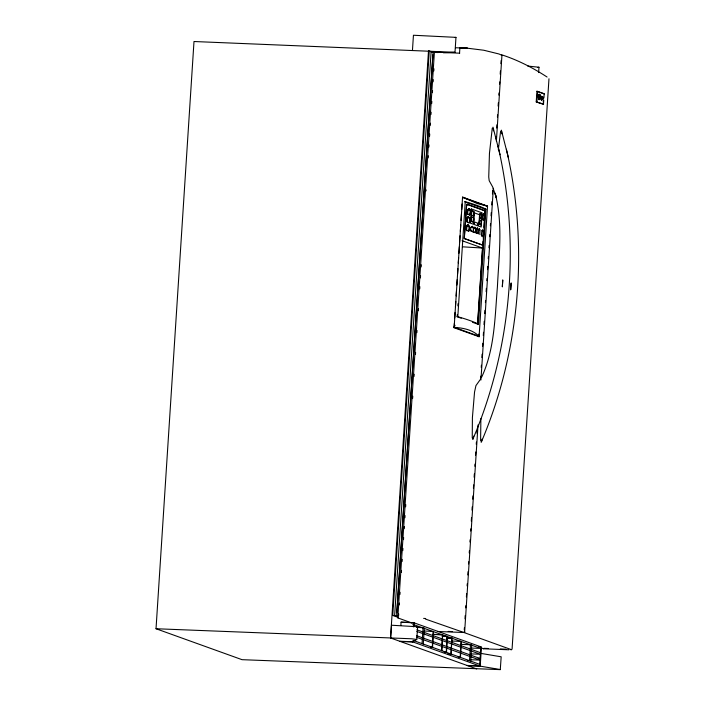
<?xml version="1.0" encoding="UTF-8"?>
<svg xmlns="http://www.w3.org/2000/svg" width="705" height="705" viewBox="0 0 705 705"><rect width="100%" height="100%" fill="white"/><g stroke="black" fill="none" stroke-linecap="round" stroke-linejoin="round"><path stroke-width="1.06" d="M539.228 98.118L539.633 95.598L538.708 98.021L539.237 95.466L539.299 98.453L539.616 97.995L539.51 97.211L539.351 98.48L539.166 97.211L539.254 98.277L539.616 97.995L539.51 97.211L538.787 98.286L539.554 95.801L539.272 98.4L539.369 96.858L539.325 97.863M542.674 98.647L542.929 97.695L542.489 99.149L542.894 97.695L542.542 98.691M541.643 100.136L542.48 96.497M541.431 97.722C541.087 95.677 541.008 100.718 541.475 97.581C540.982 102.146 542.356 95.677 541.405 97.81M467.882 225.582L468.111 224.93L468.102 225.997M468.411 217.431L468.64 216.779L468.508 217.81M468.931 209.403L469.16 208.75L469.028 209.782M472.015 210.716L471.469 214.62L472.112 215.589C470.667 215.007 470.808 210.645 472.421 210.848L471.557 211.685M483.066 245.252L464.278 238.519L466.551 205.71L467.168 204.406L485.084 211.006L483.004 245.261L464.278 238.519L466.631 204.67L467.098 204.212L484.917 210.628L485.172 212.408M539.589 94.523C536.346 102.137 540.206 88.777 539.977 97.255A2.741 0.775 -87.3 0 1 538.779 99.484A2.741 0.775 -87.3 0 1 538.752 95.06A2.732 0.775 -87.4 0 1 539.334 94.241C538.047 93.783 538.391 104.375 540.004 96.814C538.92 90.117 538.532 101.414 538.849 98.973C540.488 101.044 539.378 92.505 539.766 95.122C540.197 97.484 539.739 99.405 538.92 99.493M542.515 98.823L542.586 99.634L542.806 99.149M539.625 94.461L539.581 99.035M471.495 226.622L471.037 227.592L471.892 226.754C470.394 226.596 470.235 230.658 471.583 231.496L470.87 230.156L471.187 231.363M539.792 97.96L539.854 96.823L539.633 98.85L538.902 99.334L538.92 94.814L538.752 95.316M540.55 96.25L540.462 98.867M468.164 225.935L467.944 225.106M468.684 217.783L468.473 216.955M469.204 209.755L468.992 208.927M472.5 226.931L472.368 226.34L472.35 227.398M474.086 227.486L473.663 228.446L474.465 227.609C473.029 227.512 472.888 231.46 474.157 232.35L473.496 231.011L473.786 232.227M539.281 95.501L539.061 96.788L539.043 95.748L538.867 96.365L539.184 95.466L539.492 97.969M541.81 98.127L542.215 97.51L541.854 98.489M542.013 99.167L542.242 97.924L542.647 98.682M467.159 225.195L466.551 229.742L467.248 230.826C465.644 230.112 465.82 225.23 467.6 225.327L466.939 225.3L466.657 226.331M467.697 216.973L467.08 221.52L467.776 222.613C466.172 221.899 466.349 217.008 468.129 217.105L467.468 217.087L467.186 218.118M468.208 209.068L467.591 213.615L468.287 214.699C466.684 213.985 466.86 209.103 468.64 209.2L467.697 210.205M478.792 334.267L479.083 336.734L487.534 206.089L462.559 197.109L454.117 327.755L479.083 336.734L479.1 336.25M472.826 231.901L473.258 230.932L472.447 231.778C473.883 231.875 474.051 227.891 472.755 227.036L473.425 228.367L473.134 227.16M474.148 223.168L474.35 222.516L474.333 223.582M541.317 97.449L540.488 95.827L540.991 96.453L540.603 97.396M541.405 100.445L541.669 100.048M470.993 220.365L471.715 221.705C470.341 220.876 470.543 216.823 472.024 216.964L471.196 217.51L471.31 221.573M472.403 227.345L472.218 226.517M476.562 228.358L476.06 232.262L476.606 233.223C475.382 232.306 475.452 228.482 476.906 228.482L476.157 229.319M485.146 211.897L485.014 210.848M538.999 97.845L539.554 97.995M539.193 96.744C538.382 95.043 540.136 96.153 538.708 98.021M472.967 222.11L473.504 218.189L472.896 217.246C474.262 218.004 474.13 222.022 472.588 221.987L473.416 221.141M473.363 215.994L473.901 212.073L473.293 211.13C474.676 211.764 474.544 216.012 472.985 215.871L473.804 215.034M474.386 223.52L474.201 222.692M474.967 228.208L474.932 227.204L474.817 228.235M477.452 228.667L477.294 228.085L477.223 229.099M542.533 97.581L542.304 99.537L542.665 96.576M542.894 98.162L542.788 98.462M468.613 231.24L469.213 226.675L468.552 225.609C470.05 226.49 469.935 231.117 468.199 231.117L468.834 231.134L469.098 230.103M469.142 223.018L469.75 218.462L469.081 217.396C470.614 218.153 470.455 222.921 468.728 222.895L469.636 221.881M469.653 215.113L470.261 210.548L469.592 209.482C471.125 210.249 470.966 215.016 469.239 214.99L470.147 213.976M475.038 227.962L474.835 227.274L475.011 228.103M478.713 229.204L478.483 233.937M479.7 219.713C479.197 220.004 479.594 225.529 479.285 224.049C478.739 222.295 480.29 217.951 479.409 220.683M480.175 213.597C479.233 214.038 480.167 219.907 479.647 217.695C479.118 216.038 480.704 211.923 479.805 214.567M541.431 97.184L541.343 97.272M475.311 232.756L475.575 232.271L474.959 232.632C476.324 232.659 476.483 228.808 475.267 227.891L475.884 229.222L475.611 228.015M538.726 95.968L538.699 98.815L538.796 95.052M477.364 229.072L477.206 228.244M477.664 233.619C478.492 233.311 477.778 227.768 478.175 229.284C478.818 230.896 477.118 235.399 478.052 232.659M478.034 224.56C478.545 222.991 478.025 226.331 478.043 224.393M478.281 224.807L478.087 224.084M479.321 229.557C479.788 227.979 479.303 231.39 479.321 229.389M541.149 97.361L540.947 95.995L540.497 95.915L540.585 97.493L540.524 96.523M541.502 99.229L541.696 98.303L541.502 99.07M540.277 98.259L540.136 98.726L540.4 98.303M479.55 229.804L479.374 229.081M482.387 230.791L482.537 230.13L482.44 231.161M483.427 214.664C483.824 213.086 483.41 216.461 483.427 214.496M539.21 98.991L539.14 99.22M541.158 97.264L540.955 96.946M539.633 96.091C539.193 96.656 539.096 95.986 539.025 96.779C539.977 97.466 539.387 95.334 539.325 97.026M479.788 234.465L480.087 229.724M480.757 224.974C481.806 223.899 480.722 218.374 481.286 221.141C481.744 222.745 480.246 226.631 481.11 224.005M481.374 218.62L481.162 213.994L481.674 215.325L481.436 218.418L480.863 218.735L481.506 217.889M541.475 97.325L541.475 98.004L541.361 97.396M482.546 231.134L482.432 230.306M483.621 214.902L483.471 214.188M481.912 230.394L481.356 234.862L481.832 236.025L481.365 234.518M482.881 214.285L482.396 218.735L482.872 219.898L482.414 218.391M540.435 98.039L540.074 98.7L540.418 98.189M481.462 214.117L481.674 215.325M482.749 236.404L483.031 230.914M483.718 220.286L484.079 214.787M542.568 97.369L542.621 97.017M539.757 94.893L539.061 94.479M542.163 98.365C542.453 95.66 541.995 100.339 542.215 98.048M539.501 94.611L539.598 94.681M539.915 96.127L539.845 98.277L539.827 97.704M538.928 96.373L539.228 95.501M542.594 97.184L542.594 97.713L542.639 96.893M480.88 418.647L480.599 440.969M481.039 653.42L501.176 656.813L500.286 669.635L242.035 659.677L156.025 628.737L193.998 41.516L454.998 52.302L455.968 37.356L413.438 35.25L412.469 50.196M390.676 637.954L391.495 625.229L417.607 626.745L416.778 639.479L412.372 641.744L399.841 641.25M397.832 617.272L392.747 615.439L429.23 51.324L433.152 52.135M397.69 616.611L394.641 615.509L431.125 51.403M396.774 612.768L432.844 54.875M438.025 52.619L433.17 51.483L396.686 615.597L398.581 615.668L398.695 613.905M412.081 623.044L397.964 617.959L397.876 616.831L434.395 52.135L459.704 53.183M399.277 604.952L399.4 602.978M399.955 594.43L400.096 592.235M401.374 572.522L401.515 570.327M402.079 561.568L402.22 559.373M402.784 550.614L402.925 548.428M403.498 539.66L403.639 537.474M404.203 528.706L404.344 526.52M404.917 517.752L405.058 515.566M405.622 506.807L405.763 504.613M412.637 398.369L412.777 396.175M414.046 376.461L414.188 374.267M415.465 354.553L415.606 352.368M416.884 332.645L417.025 330.46M418.294 310.799L418.435 308.605M419.713 288.891L419.854 286.697M420.418 277.937L420.559 275.743M421.132 266.975L421.273 264.789M426.049 190.905L426.12 189.856M428.182 157.92L428.323 155.743M428.887 147.054L429.028 144.877M429.592 136.18L429.724 134.012M430.288 125.314L430.429 123.137M430.993 114.448L431.134 112.271M431.698 103.573L431.839 101.397M432.403 92.707L432.544 90.531M433.099 81.833L433.24 79.665M433.804 70.967L433.945 68.79M435.064 51.553L435.011 52.364L434.395 52.135M400.872 625.344L401.075 622.163L413.606 622.647L481.445 647.058L480.211 666.154L500.356 669.538M413.333 626.895L413.606 622.647M413.976 626.586L414.214 622.867L401.075 622.163M459.545 53.131L459.907 47.57L461.793 47.649L459.907 47.57L460.92 48.151M422.066 643.612L423.088 627.697L416.593 627.441M423.282 644.053L424.313 628.137L423.088 627.697M432.588 647.393L433.311 631.372L432.28 647.287L430.482 647.216M454.161 326.626L454.373 323.339M454.725 317.867L455.086 312.394M455.439 306.922L455.791 301.44M456.144 295.968L456.496 290.495M456.849 285.023L457.21 279.541M457.563 274.069L457.915 268.596M458.268 263.115L458.62 257.642M458.902 253.262L459.334 246.697M459.616 242.317L460.039 235.743M460.321 231.363L460.744 224.789M461.026 220.409L461.458 213.844M461.74 209.464L462.092 203.992M457.157 316.757L457.298 314.589M457.862 305.891L458.003 303.723M478.483 324.168A390.438 33.346 3.7 0 0 457.809 316.739L465.247 201.709A390.438 33.346 3.7 0 1 485.921 209.147L478.483 324.168L477.699 324.141L483.057 241.295M468.208 225.829L467.997 225.001M468.737 217.678L468.517 216.849M469.257 209.649L469.036 208.821M441.577 650.627L442.608 634.72L433.302 634.35M441.885 650.741L442.608 634.72M472.447 227.239L472.262 226.411M442.026 636.183L447.252 636.395L446.23 652.301L444.15 652.222M474.43 223.415L474.245 222.586M446.529 652.416L447.252 636.395M477.4 228.966L477.241 228.147M478.307 224.666L478.131 223.978M447.578 637.893L451.905 638.06L450.874 653.976L447.834 653.852M451.182 654.081L451.905 638.06M479.576 229.663L479.409 228.975M482.581 231.029L482.467 230.209M483.648 214.769L483.507 214.082M462.075 240.705L482.484 248.045L477.567 324.097L472.465 322.264M483.269 238.07L483.753 230.561M483.956 227.345L484.45 219.837M484.652 216.62L485.137 209.112L464.463 201.674M451.641 641.03L461.202 641.409L460.171 657.324L458.206 657.245M460.48 657.43L461.202 641.409M464.269 629.838L464.41 627.644M464.983 618.858L465.194 615.562M465.688 607.877L465.829 605.683M466.402 596.897L466.613 593.601M467.107 585.917L467.248 583.722M467.82 574.936L468.032 571.64M468.525 563.956L468.675 561.762M469.239 552.976L469.38 550.781M469.953 541.995L470.094 539.801M470.658 531.015L470.799 528.821M471.301 521.136L471.513 517.84M472.006 510.156L472.218 506.86M472.72 499.175L472.932 495.879M473.425 488.195L473.645 484.899M474.139 477.214L474.35 473.919M474.853 466.234L474.994 464.031M475.558 455.254L475.769 451.958M476.272 444.273L476.413 442.07M476.977 433.293L477.188 429.997M480.528 378.391L480.669 376.197M481.242 367.411L481.383 365.216M481.876 357.523L482.088 354.236M482.59 346.543L482.802 343.256M483.295 335.562L483.515 332.275M484.009 324.582L484.22 321.295M484.723 313.61L484.934 310.315M485.428 302.63L485.569 300.427M486.142 291.65L486.353 288.354M486.847 280.669L486.988 278.466M487.56 269.689L487.772 266.393M488.265 258.709L488.415 256.505M488.979 247.728L489.12 245.525M489.693 236.748L489.834 234.545M490.398 225.767L490.539 223.564M491.041 215.88L491.253 212.584M491.746 204.899L491.958 201.604M492.46 193.919L492.672 190.623M496.012 139.017L496.153 136.823M496.717 128.037L496.928 124.75M497.43 117.056L497.571 114.862M498.135 106.076L498.356 102.789M498.849 95.096L498.99 92.901M499.563 84.115L499.704 81.921M500.206 74.166L500.409 71.011M437.408 631.468L463.961 632.517L464.639 632.05L478.025 424.93M480.933 379.995L493.333 188.305M496.382 141.141L501.934 55.316L498.964 53.977L483.797 50.24L463.52 47.72M461.167 644.388L470.499 644.749L469.477 660.664L467.353 660.585M470.693 661.105L471.724 645.19L470.499 644.749M538.629 72.589L538.972 67.248L527.781 66.067M542.189 98.198L542.242 97.924M542.594 97.713L542.656 96.788M512.068 649.199L548.975 78.766M541.475 98.004L541.51 97.466M543.625 104.076L536.223 101.908L536.946 91.236L544.304 93.985M543.22 102.234L543.361 100.101M543.766 100.119L543.476 104.384L536.223 101.908M543.916 97.986L544.198 93.712L536.946 91.236M500.902 63.661L501.132 60.524M538.558 96.338L538.638 97.087L538.558 95.95M539.263 94.999L539.369 94.629M540.568 97.475L540.506 96.656M542.198 98.629L542.277 97.713M498.32 149.672L500.638 131.086M541.519 97.81L541.37 97.457M542.321 99.537L542.374 99.079M482.599 219.775L482.458 218.823M541.405 99.837L541.317 99.951M454.734 325.164L454.117 327.755L454.822 325.216M483.665 214.602L483.542 214.02M482.608 230.887L482.502 230.147M479.594 229.495L479.453 228.913M481.066 220.233L481.277 221.44M478.325 224.498L478.175 223.917M477.435 228.825L477.294 228.085M479.479 224.454L479.241 223.247M539.369 96.938L539.395 95.959M477.972 228.878L478.219 230.094M540.012 96.435L539.968 95.739L539.88 97.546M541.502 97.898L541.572 97.598M542.524 99.141L542.365 99.149M474.456 223.274L474.298 222.533M467.847 214.576L467.503 213.183M467.336 222.48L466.992 221.097M466.807 230.702L466.463 229.31M470.015 209.614L470.341 210.998M469.504 217.519L469.83 218.903M468.966 225.741L469.292 227.125M472.482 227.098L472.368 226.34M539.113 97.687L539.316 97.299M473.672 211.253L473.971 212.469M473.275 217.369L473.575 218.576M466.402 205.675L467.036 204.212L466.692 204.538M539.025 96.779L539.175 95.783M539.404 99.423L538.823 99.379L539.343 99.352M541.22 97.519L540.911 99.061M469.292 209.508L469.098 208.759M468.772 217.545L468.578 216.787M468.243 225.688L468.049 224.939M538.726 97.854L539.087 96.885M539.184 99.572L539.202 99.132M466.569 205.56L467.168 204.406M492.275 128.081L489.455 153.32L488.741 176.973L489.191 180.683L492.636 186.878L496.39 197.858L495.095 193.161C503.176 223.732 498.893 255.73 497.413 286.847C494.875 317.162 494.787 348.966 481.7 377.06M473.672 436.139L472.817 439.374L476.501 430.482M481.586 441.33L482.035 439.144M541.81 98.788L542.242 97.642M474.791 227.38L474.782 228.138L475.055 227.794M538.972 96.1L538.902 96.47M454.161 327.279L479.1 336.311L478.871 334.232M541.114 97.219L540.902 97.175M539.025 96.47L539.254 96.268M539.537 96.382L539.598 96.752M481.621 648.054L483.665 648.794L483.859 648.309L488.248 648.485M471.619 216.832L471.16 217.801M476.88 429.556C512.35 340.445 519.823 239.603 498.03 146.217M540.488 97.669L540.286 98.189L540.488 96.805M480.167 379.695L475.946 385.591L474.544 392.033L472.412 417.519L472.235 437.964M481.18 442.379C520.246 350.87 528.9 246.054 506.393 149.222M539.889 95.827L540.004 96.7M539.387 97.026L539.44 96.488M466.675 205.04L467.054 204.424M482.387 230.614L482.625 230.72M455.968 37.356L455.218 37.559M454.998 52.302L443.339 52.743M464.762 632.103L464.242 632.623L511.522 649.702L510.887 649.816M539.484 96.382L539.307 96.268M474.157 223L474.483 223.115M467.891 225.415L468.27 225.529M468.931 209.235L469.31 209.35M468.411 217.263L468.79 217.378M536.937 101.67L537.624 91.579M538.972 67.248L537.853 67.424M454.232 327.323L454.223 327.367C463.079 327.94 472.658 329.667 479.1 336.311M539.854 95.668L539.889 95.245M479.708 664.339L413.086 640.378L412.98 641.964L400.449 641.471M455.536 47.746L467.565 48.213L461.035 47.623M485.137 209.112L485.921 209.147M457.025 316.704L457.809 316.739M392.747 615.439L394.641 615.509M413.068 624.418L480.731 648.433L471.337 648.062M448.213 631.407L452.451 631.574M464.639 632.05L464.128 632.033L464.48 632.306M424.401 631.019L433.61 631.486M433.645 634.465L441.894 634.791M443.41 636.333L447.56 636.5M446.864 637.963L452.213 638.175M156.025 628.737L411.755 638.783L416.778 639.479M470.05 645.128L471.724 645.19M478.748 646.758L480.836 646.837L479.603 665.934L467.071 665.441M500.33 648.961L505.82 649.173M483.665 648.794L508.904 649.781M470.746 653.887L480.352 654.266L416.814 631.407M478.131 658.426L480.079 658.505L416.532 635.646M470.711 659.73L479.982 660.1L416.435 637.241M467.679 665.661L480.211 666.154L412.372 641.744M423.608 618.382L425.653 618.514M538.505 97.651L538.497 98.154M482.484 248.045L462.78 246.829M459.907 47.57L462.462 47.711M425.503 619.087L463.961 632.517M487.534 206.089L477.408 203.595L462.559 197.109M413.156 624.304L414.108 624.463M501.687 54.805C517.778 60.013 532.936 67.812 547.071 77.03M433.17 51.483L436.219 52.575M431.328 51.747L428.517 50.734L390.544 637.954L476.686 668.904M432.165 52.047L432.703 52.24M462.515 197.418L486.829 206.16M458.179 317.127L461.237 318.228M416.911 629.812L480.458 652.671M471.389 214.25L471.707 215.457M475.998 231.892L476.254 233.099M479.638 217.131L479.876 218.338M484.987 210.707L485.119 211.315M501.37 130.152L508.428 157.77M493.007 127.147L500.065 154.765M477.188 229.01L477.17 228.385M472.156 226.992L472.183 226.657M485.137 211.615L485.075 211.042L485.181 211.844M472.156 226.816L472.2 227.274M481.55 235.902L481.409 234.95M397.876 616.831L397.964 617.959M501.625 131.438L501.784 133.844M493.262 128.433L493.421 130.839M468.957 209.068L468.984 209.685M468.437 217.096L468.464 217.713M467.909 225.248L467.935 225.864M474.174 222.833L474.192 223.459M539.995 96.973L539.96 95.677L539.977 97.255M478.06 224.225L478.069 224.842M479.347 229.222L479.356 229.839M483.445 214.329L483.454 214.946M482.405 230.447L482.414 231.073M542.903 98.101L542.973 98.154M502.762 280.096L502.339 286.732L502.762 280.096M511.125 283.102L510.693 289.746L511.125 283.102M471.248 208.936L470.332 223.106L481.207 227.019L482.123 212.848L471.248 208.936M474.456 212.919L473.875 221.784L478.977 223.617L479.55 214.752L474.456 212.919M484.053 219.14L483.974 219.766L484.053 219.14M481.594 231.214L481.594 231.214M475.716 231.786L475.637 232.324L475.716 231.786M540.259 98.321L540.462 97.863L540.259 98.321"/></g></svg>
